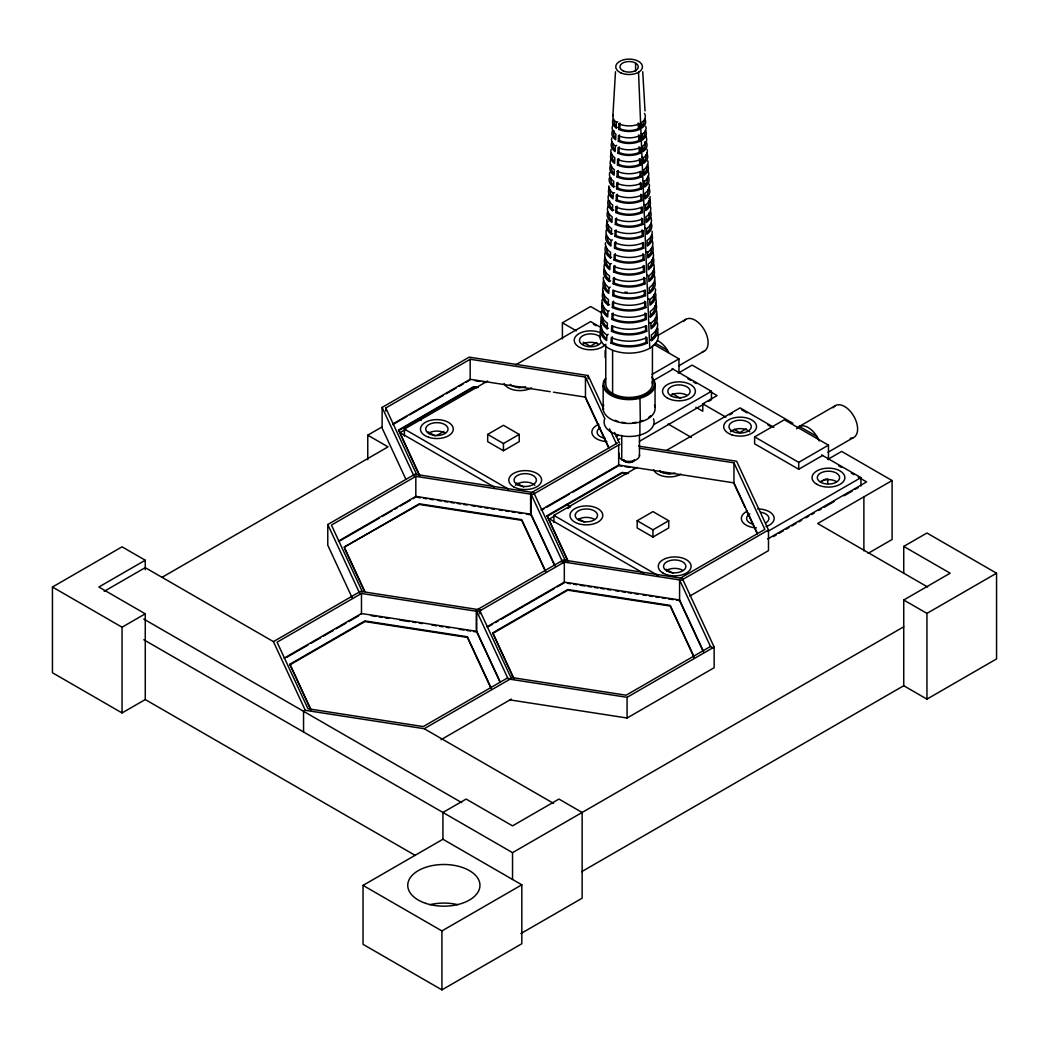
<?xml version="1.0" encoding="UTF-8"?>
<svg xmlns="http://www.w3.org/2000/svg" width="1049" height="1049" viewBox="0 0 1049 1049"><rect width="100%" height="100%" fill="white"/><g stroke="black" fill="none" stroke-linecap="round" stroke-linejoin="round"><path stroke-width="1.5" d="M611.069 343.154L611.279 337.555A28.493 16.456 0 0 0 646.945 337.555L647.141 343.154A28.808 16.64 0 0 1 611.069 343.154L612.118 342.394A27.143 15.669 0 0 0 646.092 342.394L647.141 343.154M611.501 331.274L611.698 325.688A27.812 16.063 0 0 0 646.512 325.688L646.722 331.274A28.126 16.246 0 0 1 611.501 331.274L612.537 330.527A26.461 15.276 0 0 0 645.673 330.527L646.722 331.274M646.289 319.394L645.253 318.647L645.043 313.061L646.092 313.808L646.289 319.394A27.458 15.853 0 0 1 611.921 319.394L612.131 313.808L613.167 313.061M612.354 307.527L612.55 301.942A26.448 15.276 0 0 0 645.659 301.942L645.869 307.527A26.776 15.46 0 0 1 612.354 307.527L613.39 306.78A25.11 14.489 0 0 0 644.82 306.78L645.869 307.527M612.773 295.648L612.97 290.062A25.779 14.883 0 0 0 645.24 290.062L645.437 295.648A26.094 15.066 0 0 1 612.773 295.648L613.822 294.9A24.429 14.096 0 0 0 644.401 294.9L645.437 295.648M613.206 283.781L613.403 278.182L614.452 277.434L614.242 283.02L613.206 283.781A25.412 14.673 0 0 0 645.017 283.781L644.82 278.182L643.771 277.434L643.968 283.02L645.017 283.781M613.626 271.901L613.822 266.315L614.871 265.567L614.675 271.153L613.626 271.901A24.73 14.28 0 0 0 644.584 271.901L644.388 266.315L643.339 265.567L643.548 271.153L644.584 271.901M614.058 260.021L614.255 254.435A23.734 13.703 0 0 0 643.968 254.435L644.165 260.021A24.048 13.886 0 0 1 614.058 260.021L615.094 259.273A22.383 12.929 0 0 0 643.116 259.273L644.165 260.021M614.478 248.154L614.675 242.568L615.724 241.808L615.527 247.394L614.478 248.154A23.38 13.493 0 0 0 643.732 248.154L643.535 242.568A23.052 13.309 0 0 1 614.675 242.568M614.898 236.274L615.107 230.688L616.143 229.941L615.947 235.527L614.898 236.274A22.698 13.099 0 0 0 643.312 236.274L643.116 230.688L642.067 229.941L642.263 235.527L643.312 236.274M615.33 224.407L615.527 218.808L616.576 218.061L616.379 223.647L615.33 224.407A22.016 12.706 0 0 0 642.893 224.407L642.683 218.808A21.701 12.522 0 0 1 615.527 218.808M615.75 212.527L615.96 206.941L616.996 206.194L616.799 211.78L615.75 212.527A21.334 12.313 0 0 0 642.46 212.527L642.263 206.941A21.019 12.129 0 0 1 615.96 206.941M616.183 200.647L616.379 195.062L617.428 194.314L617.218 199.9L616.183 200.647A20.652 11.919 0 0 0 642.04 200.647L641.831 195.062L640.795 194.314L640.991 199.9L642.04 200.647M616.602 188.781L616.799 183.195L617.848 182.434L617.651 188.02L616.602 188.781A19.97 11.539 0 0 0 641.608 188.781L641.411 183.195A19.656 11.342 0 0 1 616.799 183.195M617.035 176.901L617.232 171.315L618.281 170.567L618.071 176.153L617.035 176.901A19.302 11.146 0 0 0 641.188 176.901L640.991 171.315A18.974 10.949 0 0 1 617.232 171.315M617.455 165.034L617.651 159.435L618.7 158.687L618.504 164.273L617.455 165.034A18.62 10.752 0 0 0 640.755 165.034L640.559 159.435L639.51 158.687L639.72 164.273L640.755 165.034M617.887 153.154L618.084 147.568A17.61 10.175 0 0 0 640.139 147.568L640.336 153.154A17.938 10.359 0 0 1 617.887 153.154L618.923 152.407A16.273 9.389 0 0 0 639.287 152.407L640.336 153.154M639.903 141.274L638.867 140.527L638.671 134.941L639.706 135.688L639.903 141.274A17.256 9.966 0 0 1 618.307 141.274L618.504 135.688L619.553 134.941M618.726 129.407L618.936 123.821L619.972 123.061L619.775 128.647L618.726 129.407A16.574 9.572 0 0 0 639.484 129.407L639.287 123.821L638.238 123.061L638.435 128.647L639.484 129.407M612.118 342.394L612.314 336.808M612.537 330.527L612.695 326.331M611.921 319.394L612.97 318.647L613.114 314.451M613.39 306.78L613.599 301.181M613.822 294.9L613.967 290.704M615.094 259.273L615.291 253.688M618.923 152.407L619.133 146.808M618.307 141.274L619.356 140.527L619.5 136.331M601.654 320.338A28.493 16.456 0 0 0 606.886 335.024L606.637 340.584A28.808 16.64 0 0 1 601.339 325.728M608.472 328.167L607.161 328.77L607.423 323.21A27.812 16.063 0 0 1 601.549 311.002M602.218 299.476A27.13 15.669 0 0 0 607.948 311.396L607.699 316.955A27.458 15.853 0 0 1 602.651 302.807M609.535 304.538L608.223 305.141L608.472 299.581A26.448 15.276 0 0 1 603.319 286.613M603.411 277.342A25.779 14.883 0 0 0 609.01 287.767L608.761 293.327A26.094 15.066 0 0 1 603.673 280.529M610.584 280.909L609.285 281.512L609.535 275.953A25.097 14.489 0 0 1 604.644 263.653M605.312 252.166A24.415 14.096 0 0 0 610.072 264.138L609.823 269.698A24.73 14.28 0 0 1 604.998 257.569M611.646 257.28L610.348 257.884L610.597 252.324A23.734 13.703 0 0 1 605.443 242.725M606.637 229.207A23.052 13.309 0 0 0 611.134 240.509L610.885 246.069A23.38 13.493 0 0 1 606.322 234.609M612.708 233.652L611.41 234.255L611.659 228.695A22.37 12.916 0 0 1 606.794 219.647M613.77 210.023L612.472 210.626L612.721 205.066A21.019 12.129 0 0 1 608.63 194.76M608.774 185.909A20.337 11.736 0 0 0 613.245 193.252L612.996 198.812A20.652 11.919 0 0 1 609.626 187.391M614.832 186.394L613.534 186.997L613.783 181.438A19.656 11.342 0 0 1 609.731 172.429M611.737 137.917A17.61 10.175 0 0 0 615.37 145.995L615.12 151.554A17.938 10.359 0 0 1 612.183 141.641M617.481 127.322L616.183 127.926L616.432 122.366A16.259 9.389 0 0 1 613.088 114.918M612.891 115.81L615.488 71.725M415.247 855.42L145.26 699.552L122.051 712.94L52.45 672.75L52.45 587.02L122.051 546.831L145.26 560.232L145.26 569.686M405.858 479.236L382.124 428.097L382.124 407.418L469.191 357.145L588.135 375.542L603.739 409.149M385.783 411.064L385.783 407.982L470.175 359.256L585.46 377.089L604.683 418.499M145.26 560.232L98.855 587.02L145.26 613.809L145.26 699.552M367.766 459.724L367.766 435.165L381.849 427.035M562.408 338.866L562.408 322.79L590.626 306.505L601.746 312.917M392.811 423.953L470.175 379.292L550.24 391.683M104.218 591.321L145.234 567.64L273.422 641.634L305.285 710.304L424.229 728.714L553.597 803.39M392.811 424.596L406.881 416.479M409.7 414.853L443.452 395.368M446.271 393.742L456.105 388.064M458.924 386.438L463.147 384M465.953 382.374L468.772 380.748M419.18 475.013L398.594 429.998L473.61 386.688L478.41 387.435M398.594 430.641L473.61 387.33L476.81 387.828M404.403 436.096L404.403 429.08L487.641 381.023M515.859 364.737L590.626 321.571L601.864 328.049M405.622 429.382L399.997 432.634L494.131 486.985M162.202 577.238L388.025 446.861L367.766 435.165M596.75 342.525L590.246 346.275L583.283 342.249M436.83 435.479L443.884 431.401M52.45 587.02L122.051 627.21L145.26 613.809M327.773 524.526L414.84 474.253L533.784 492.65L565.66 561.32L478.58 611.593L359.637 593.196L327.773 524.526L327.773 545.205L352.176 597.812M657.775 335.536L685.797 319.355M487.68 434.417L503.454 425.304L519.229 434.417L519.229 441.642L503.454 450.755L487.68 441.642L487.68 434.417L503.454 443.517L519.229 434.417M338.46 541.074L415.824 496.413L531.109 514.246L555.131 566.014M339.863 540.904L379.253 518.167M382.072 516.541L391.906 510.85M394.726 509.237L397.532 507.611M400.351 505.985L410.198 500.294M413.004 498.668L415.824 497.056L415.824 476.364L331.432 525.09L362.325 591.649M545.074 570.59L521.733 520.304L419.259 504.451L344.242 547.119L419.259 503.808L521.733 519.661L545.755 571.43M652.045 374.401L678.965 358.85L678.965 373.378M678.559 365.944L703.774 351.376M653.422 380.512L673.078 369.169M678.218 373.142L692.143 365.104L792.913 423.285M273.422 641.634L360.489 591.361L481.268 610.046M617.691 442.875L530.61 493.148L562.972 562.867M620.011 444.212L532.931 494.485L413.988 476.089L382.124 407.418M653.593 424.714L711.445 391.316L711.445 399.735L708.613 401.361M695.854 407.235L702.791 411.247L702.791 403.839L717.083 395.578L710.147 391.579M639.484 441.275L704.39 403.799M284.109 658.182L361.472 613.521L476.757 631.354L500.098 681.64M541.31 509.696L618.674 465.022L733.959 482.868L757.286 533.154M286.928 657.198L308.026 645.017M310.832 643.391L320.679 637.713M323.498 636.087L333.346 630.41M336.152 628.784L346 623.093M348.806 621.467L358.653 615.789M541.31 510.339L544.169 508.686M546.935 507.087L569.45 494.092M572.256 492.466L618.674 465.664L621.873 466.162M310.478 709.242L289.891 664.227L364.908 620.916L467.382 636.769L491.404 688.537M568.361 562.225L547.08 515.728L622.096 472.417L628.508 473.414M289.891 664.869L364.908 621.559L467.382 637.412L491.404 689.18M547.08 516.37L622.096 473.06L626.909 473.807M553.898 522.402L553.898 515.4L637.136 467.343M666.758 450.231L740.122 407.877L773.834 427.336M553.715 516.501L549.492 518.94L643.627 573.292M567.797 508.372L570.617 506.746L566.552 504.399M729.724 414.893L732.32 413.385M746.245 428.831L739.742 432.581L734.182 429.369M476.259 629.348L476.259 610.256L563.339 559.982L682.283 578.392L714.146 647.063L714.146 667.741L627.079 718.014L509.748 699.867M305.285 710.304L303.554 711.314L303.554 731.992M796.729 428.831A18.371 10.608 60 0 1 798.866 426.694L835.292 405.675M637.176 520.724L652.95 511.61L668.724 520.724L668.724 527.962L652.95 537.062L637.176 527.962L637.176 520.724L652.95 529.837L668.724 520.724M486.959 626.804L564.323 582.143L679.595 599.976L703.63 651.744M488.362 626.633L492.624 624.168M495.39 622.568L498.249 620.929M501.029 619.33L554.475 588.463M557.229 586.876L564.323 582.785L564.323 562.094L562.002 560.756M513.328 677.864L492.728 632.849L567.745 589.538L670.219 605.391L694.254 657.159M492.728 633.491L567.745 590.181L670.219 606.034L694.254 657.802M822.573 455.476L798.709 469.257L754.624 443.806L754.624 436.895L798.709 462.347L828.461 445.169L828.461 459.698M828.054 452.25L853.27 437.695M827.713 459.449L841.639 451.411L892.096 480.547L892.096 539.501L868.113 553.347M822.573 480.848L826.114 478.803M507.65 677.877L423.245 726.59L307.973 708.757L277.08 642.198L361.472 593.485L361.472 614.163M680.447 578.104L764.839 529.378L733.959 462.819L639.484 448.211M424.229 728.714L511.309 678.441L478.947 608.708M638.579 446.113L736.634 461.272L768.497 529.942L681.43 580.215L560.651 561.53M767.816 531.384L860.941 477.623L860.941 486.041M767.698 538.976L866.579 481.897L858.252 477.085M773.467 536.537L776.286 534.911M779.105 533.285L783.341 530.833M786.16 529.207L788.979 527.581M791.811 525.955L796.034 523.503M798.866 521.878L801.685 520.252M805.92 517.813L808.74 516.174M811.559 514.548L814.378 512.922M818.613 510.47L821.433 508.844M824.252 507.218L834.125 501.514M844.012 495.81L852.47 490.932M855.289 489.293L858.108 487.667M441.078 739.663L511.309 699.119M689.862 596.042L768.497 550.633L768.497 529.942M892.096 480.547L817.682 523.517L927.644 587.007M712.809 647.836L710.488 646.499L626.096 695.212L510.811 677.379M476.259 610.256L508.136 678.926L627.079 697.323L714.146 647.063M903.74 573.213L903.74 546.411L926.949 533.023L996.55 573.213L996.55 658.942L926.949 699.132L903.74 685.731L581.644 871.693M363.033 885.382L442.927 839.252L521.812 884.805L521.812 943.746L441.917 989.876L363.033 944.323L363.033 885.382L441.917 930.935L521.812 884.805M903.74 685.731L903.74 600.002L950.145 573.213L903.74 546.411M143.792 639.759L512.541 852.653L903.74 626.791M903.74 600.002L926.949 613.39L996.55 573.213M520.894 933.558L582.143 898.193L582.143 812.464L558.947 799.063L512.541 825.865L466.136 799.063L442.927 812.464L442.927 839.252M754.624 436.895L784.377 419.77L828.461 445.169M616.432 122.366L617.73 121.763M615.37 145.995L616.668 145.391M613.245 193.252L614.557 192.649M611.134 240.509L612.432 239.906M610.072 264.138L611.37 263.535M609.01 287.767L610.308 287.164M607.948 311.396L609.246 310.792M606.886 335.024L608.184 334.421M798.866 426.694L800.217 426.091A18.371 10.608 60 0 1 816.909 436.463L818.168 438.692A18.371 10.608 60 0 1 819.23 441M553.439 392.182L585.46 397.125L608.8 447.425M474.974 380.682L479.786 381.43M482.986 381.915L486.185 382.413M516.606 387.12L519.806 387.619M625.073 466.661L629.872 467.408M633.085 467.906L636.284 468.392M660.306 472.116L663.506 472.601M666.705 473.099L669.905 473.597M417.214 497.265L420.623 497.79M423.639 498.262L427.035 498.786M430.064 499.258L433.434 499.77M438.102 500.491L441.445 501.016M444.527 501.488L447.844 501.999M450.965 502.484L454.256 502.996M457.39 503.481L460.655 503.992M463.815 504.477L467.054 504.975M471.853 505.723L475.079 506.221M478.265 506.706L481.504 507.218M484.677 507.703L487.929 508.201M491.076 508.686L494.354 509.198M499.088 509.932L502.392 510.443M505.487 510.915L508.831 511.44M511.899 511.912L515.256 512.437M518.298 512.909L521.681 513.433M526.31 514.141L531.332 514.915M567.312 583.244L570.722 583.769M573.737 584.241L577.12 584.765M580.163 585.237L584.988 585.985M588.201 586.483L591.531 586.994M594.639 587.479L597.943 587.991M601.064 588.463L604.342 588.974M607.489 589.459L610.754 589.971M615.527 590.705L618.753 591.203M621.965 591.702L625.178 592.2M628.364 592.685L631.603 593.196M634.763 593.682L638.028 594.193M642.775 594.914L646.066 595.426M649.174 595.911L652.504 596.422M655.586 596.907L658.929 597.419M661.985 597.891L665.354 598.415M668.397 598.887L673.196 599.622M676.395 600.12L679.818 600.657M371.084 615.645L375.883 616.392M378.925 616.864L382.282 617.389M385.363 617.861L388.694 618.372M399.826 620.09L409.503 621.598M412.69 622.083L415.915 622.582M419.115 623.08L422.327 623.578M431.926 625.06L436.79 625.82M439.924 626.305L443.229 626.804M446.336 627.289L449.654 627.8M459.292 629.295L464.117 630.043M467.146 630.515L470.542 631.039M473.558 631.498L476.98 632.036M641.018 133.577L642.316 134.18L642.565 139.74L641.267 139.137A15.591 8.995 0 0 0 644.624 132.646M642.08 157.206L643.378 157.809L643.627 163.369A18.62 10.752 0 0 0 646.669 153.075M643.142 180.834L644.44 181.438L644.689 186.997A19.97 11.539 0 0 0 647.954 175.957M644.191 204.463L645.502 205.066L645.751 210.626A21.334 12.313 0 0 0 648.951 198.405M645.253 228.092L646.551 228.695L646.813 234.255A22.698 13.099 0 0 0 651.232 223.135M646.315 251.721L647.613 252.324L647.862 257.884A24.048 13.886 0 0 0 652.557 246.095M647.377 275.349L648.675 275.953L648.925 281.512A25.412 14.673 0 0 0 653.881 269.055M648.151 292.723L649.462 293.327A26.094 15.066 0 0 0 654.537 280.529M648.439 298.978L649.737 299.581L649.987 305.141A26.776 15.46 0 0 0 655.638 293.392M649.213 316.352L650.524 316.955A27.458 15.853 0 0 0 655.559 302.807M649.501 322.607L650.8 323.21L651.049 328.77A28.126 16.246 0 0 0 656.215 314.267M650.275 339.981L651.573 340.584A28.808 16.64 0 0 0 657.657 327.931M655.297 343.22L667.413 350.156L668.672 352.385M799.404 426.458L816.909 436.463M654.17 344.57L678.965 358.85M672.107 368.605L711.445 391.316M821.603 454.912L860.941 477.623M593.406 324.18L596.173 325.78M687.934 378.755L690.714 380.354M693.481 381.954L696.261 383.567M741.512 409.687L747.058 412.886M767.881 424.911L770.661 426.51M838.82 465.861L841.6 467.474M851.316 473.073L854.083 474.686M562.408 322.79L576.334 330.828M702.791 403.839L725.829 417.135M672.278 393.624L680.591 398.436M668.095 423.993L691.357 437.433M625.283 461.678L621.742 459.646L621.742 435.414M418.341 418.826L421.121 420.439M428.149 431.9L435.165 435.951M516.659 482.999L523.687 487.064M579.035 519.019L584.647 522.258M666.063 569.253L673.078 573.305M404.403 429.08L508.359 489.096M553.898 515.4L657.854 575.416M143.792 619.08L461.704 802.616M618.071 176.153A17.623 10.175 0 0 0 640.139 176.153L641.188 176.901M617.651 188.02A18.305 10.569 0 0 0 640.572 188.02L641.608 188.781M616.799 211.78A19.669 11.355 0 0 0 641.411 211.78L642.46 212.527M616.379 223.647A20.351 11.749 0 0 0 641.844 223.647L642.893 224.407M615.527 247.394A21.701 12.536 0 0 0 642.696 247.394L643.732 248.154M744.934 507.165L733.959 483.51L733.959 462.819M746.311 510.129L757.286 533.797M614.583 432.529L619.33 442.757M609.482 428.857L616.353 443.648M710.488 646.499L679.595 579.94L679.595 600.618L702.935 650.904M586.142 399.249L608.8 448.067M547.08 515.728L568.361 561.582M530.61 513.826L554.449 565.175M398.594 429.998L419.875 475.853M492.728 632.849L514.01 678.703M385.783 407.982L416.676 474.541M476.259 630.947L499.403 680.801M344.242 547.119L364.829 591.492M344.924 549.23L364.147 590.653M289.891 664.227L311.173 710.081M639.956 397.047L640.323 421.986M642.735 71.725L645.03 110.919M649.462 293.327L649.213 287.767A25.779 14.883 0 0 0 654.235 275.126M650.524 316.955L650.275 311.396A27.13 15.669 0 0 0 655.258 297.405M651.573 340.584L651.324 335.024A28.493 16.456 0 0 0 657.343 322.515M638.539 72.263L649.737 348.216M639.09 146.808L639.287 152.407M639.995 171.957L640.139 176.153M640.362 182.434L640.572 188.02M641.267 207.584L641.411 211.78M641.647 218.061L641.844 223.647M642.539 243.211L642.696 247.394M642.919 253.688L643.116 259.273M644.243 290.704L644.401 294.9M644.624 301.181L644.82 306.78M645.528 326.331L645.673 330.527M645.896 336.808L646.092 342.394M926.949 613.39L926.949 699.132M863.878 496.846L863.878 550.869M827.713 478.75L827.713 483.563M798.709 462.347L798.709 469.257M655.048 383.541L655.048 407.353M652.95 529.837L652.95 537.062M652.439 345.829L652.439 383.934M639.89 435.073L639.89 421.462A25.006 14.437 0 0 0 643.129 420.387M639.457 435.073L639.457 456.066M635.589 63.071L635.589 71.24M627.079 697.323L627.079 718.014M618.674 444.986L618.674 465.022M612.603 350.589L612.603 393.467M605.771 344.242L605.771 383.934A23.34 13.48 0 0 0 630.934 397.374A23.34 13.48 0 0 0 652.163 381.823M605.129 350.589L605.129 357.499M603.175 385.691L603.175 409.516M588.135 375.542L588.135 378.728M585.46 377.089L585.46 397.768M531.109 494.197L531.109 514.889M530.61 494.735L530.61 512.24M512.541 852.653L512.541 879.442M503.454 443.517L503.454 450.755M479.918 610.82L479.918 613.901M476.757 611.318L476.757 631.996M470.175 359.256L470.175 379.935M441.917 930.935L441.917 989.876M122.051 627.21L122.051 712.94M430.051 904.658A36.099 20.836 0 0 1 457.666 904.658M833.168 407.812A18.371 10.608 60 0 1 853.991 416.532A18.371 10.608 60 0 1 850.267 438.285M578.484 519.255A11.159 6.438 0 0 1 594.259 519.255M666.823 570.25A11.159 6.438 0 0 1 682.597 570.25M675.018 473.02A11.159 6.438 0 0 1 659.782 470.66M760.656 512.214A11.159 6.438 0 0 1 765.665 522.992M752.199 524.015A11.159 6.438 0 0 1 749.878 513.879M730.458 431.821A11.159 6.438 0 0 1 749.786 431.821M820.567 481.491A11.159 6.438 0 0 1 836.341 481.491M681.037 474.135A16.404 9.467 0 0 1 653.593 469.886M757.771 508.962A16.404 9.467 0 0 1 773.611 515.99A16.404 9.467 0 0 1 765.98 526.637M756.342 527.87A16.404 9.467 0 0 1 742.351 521.681A16.404 9.467 0 0 1 746.167 511.742M657.382 340.545A18.371 10.608 60 0 1 667.413 350.156M683.673 321.492A18.371 10.608 60 0 1 703.84 329.124A18.371 10.608 60 0 1 702.345 351.835M428.989 432.949A11.159 6.438 0 0 1 444.763 432.949M515.544 485.267A11.159 6.438 0 0 1 534.872 485.267M525.523 386.701A11.159 6.438 0 0 1 510.286 384.354M617.94 435.348A11.159 6.438 0 0 1 616.169 436.686M605.391 438.351A11.159 6.438 0 0 1 600.382 427.572M582.733 344.177A11.159 6.438 0 0 1 598.52 344.177M601.405 341.987A11.159 6.438 0 0 1 585.054 345.895A11.159 6.438 0 0 1 582.733 335.759A11.159 6.438 0 0 1 600.29 337.096M671.072 395.171A11.159 6.438 0 0 1 686.846 395.171M531.541 387.828A16.404 9.467 0 0 1 504.097 383.58M619.88 438.823A16.404 9.467 0 0 1 617.677 439.885M606.846 441.563A16.404 9.467 0 0 1 592.423 434.574A16.404 9.467 0 0 1 598.861 424.36M604.84 345.055A16.404 9.467 0 0 1 581.605 348.229A16.404 9.467 0 0 1 577.475 334.657A16.404 9.467 0 0 1 601.182 333.071M644.44 113.384A16.259 9.389 0 0 1 641.791 122.366L642.04 127.926A16.574 9.572 0 0 0 644.742 118.76M639.287 123.821A16.259 9.389 0 0 1 618.936 123.821M616.183 127.926A16.574 9.572 0 0 1 613.468 118.76M643.942 121.107A14.909 8.602 0 0 1 642.316 125.932M638.435 128.647A14.909 8.602 0 0 1 619.775 128.647M615.907 125.932A14.909 8.602 0 0 1 614.268 121.107M656.254 330.173A27.143 15.669 0 0 1 652.373 338.25M605.837 338.25A27.143 15.669 0 0 1 601.969 330.173M645.804 126.418A16.941 9.782 0 0 1 642.316 134.18M639.706 135.688A16.941 9.782 0 0 1 618.504 135.688M613.127 124.818A16.941 9.782 0 0 0 615.894 134.18L615.645 139.74A17.256 9.966 0 0 1 612.826 130.207M645.384 130.207A17.256 9.966 0 0 1 642.565 139.74M638.867 140.527A15.591 8.995 0 0 1 619.356 140.527M615.304 137.694A15.591 8.995 0 0 1 614.176 130.941M656.661 311.002A27.812 16.063 0 0 1 650.8 323.21M607.174 328.77A28.126 16.246 0 0 1 601.234 316.418M655.494 317.467A26.461 15.276 0 0 1 651.993 326.278M606.217 326.278A26.461 15.276 0 0 1 602.716 317.467M645.725 136.265A17.61 10.175 0 0 1 642.84 145.995L643.089 151.554A17.938 10.359 0 0 0 646.027 141.641M644.453 141.956A16.273 9.389 0 0 1 643.325 149.64M614.884 149.64A16.273 9.389 0 0 1 613.075 143.503M646.092 313.808A27.13 15.669 0 0 1 612.131 313.808M654.825 305.915A25.779 14.883 0 0 1 651.403 314.516M645.253 318.647A25.779 14.883 0 0 1 612.97 318.647M606.807 314.516A25.779 14.883 0 0 1 603.398 305.915M647.141 149.43A18.292 10.569 0 0 1 643.378 157.809M640.559 159.435A18.292 10.569 0 0 1 617.651 159.435M611.069 149.43A18.292 10.569 0 0 0 614.845 157.809L614.596 163.369A18.62 10.752 0 0 1 611.541 153.075M645.817 155.003A16.941 9.782 0 0 1 643.916 161.402M639.72 164.273A16.941 9.782 0 0 1 618.504 164.273M614.294 161.402A16.941 9.782 0 0 1 612.406 155.003M655.481 288.881A26.448 15.276 0 0 1 649.737 299.581M608.223 305.141A26.776 15.46 0 0 1 603.306 291.334M654.143 294.376A25.11 14.489 0 0 1 650.813 302.741M607.397 302.741A25.11 14.489 0 0 1 604.08 294.376M647.81 160.93A18.974 10.949 0 0 1 643.902 169.623L644.152 175.183A19.302 11.146 0 0 0 647.312 164.523M611.213 159.133A18.974 10.949 0 0 0 614.308 169.623L614.058 175.183A19.302 11.146 0 0 1 610.911 164.523M646.486 166.503A17.623 10.175 0 0 1 644.519 173.164M613.704 173.164A17.623 10.175 0 0 1 611.737 166.503M653.461 282.837A24.429 14.096 0 0 1 650.236 290.979M607.987 290.979A24.429 14.096 0 0 1 604.749 282.837M647.653 170.581A19.656 11.342 0 0 1 644.44 181.438M613.534 186.997A19.97 11.539 0 0 1 609.417 177.845M647.154 178.002A18.305 10.569 0 0 1 643.391 186.394M613.101 184.912A18.305 10.569 0 0 1 611.069 178.002M653.566 263.653A25.097 14.489 0 0 1 648.675 275.953M644.82 278.182A25.097 14.489 0 0 1 613.403 278.182M609.285 281.512A25.412 14.673 0 0 1 604.342 269.055M652.78 271.298A23.747 13.703 0 0 1 649.646 279.218M643.968 283.02A23.747 13.703 0 0 1 614.242 283.02M608.577 279.218A23.747 13.703 0 0 1 605.43 271.298M649.147 183.929A20.337 11.736 0 0 1 644.965 193.252L645.214 198.812A20.652 11.919 0 0 0 648.597 187.391M641.831 195.062A20.337 11.736 0 0 1 616.379 195.062M647.823 189.502A18.987 10.962 0 0 1 645.699 196.674M640.991 199.9A18.987 10.962 0 0 1 617.218 199.9M612.511 196.674A18.987 10.962 0 0 1 610.387 189.502M652.898 252.166A24.415 14.096 0 0 1 648.151 264.138L648.4 269.698A24.73 14.28 0 0 0 653.212 257.569M644.388 266.315A24.415 14.096 0 0 1 613.822 266.315M652.111 259.759A23.065 13.322 0 0 1 649.056 267.456M643.548 271.153A23.065 13.322 0 0 1 614.675 271.153M609.167 267.456A23.065 13.322 0 0 1 606.112 259.759M650.065 196.569A21.019 12.129 0 0 1 645.502 205.066M612.472 210.626A21.334 12.313 0 0 1 608.315 200.162M648.492 201.015A19.669 11.355 0 0 1 646.302 208.436M611.921 208.436A19.669 11.355 0 0 1 609.718 201.015M652.242 240.693A23.734 13.703 0 0 1 647.613 252.324M610.348 257.884A24.048 13.886 0 0 1 605.666 246.095M651.429 248.22A22.383 12.929 0 0 1 648.466 255.681M609.744 255.681A22.383 12.929 0 0 1 606.781 248.22M650.249 206.247A21.701 12.522 0 0 1 646.027 216.881L646.276 222.44A22.016 12.706 0 0 0 650.564 211.649M607.961 206.247A21.701 12.522 0 0 0 612.183 216.881L611.934 222.44A22.016 12.706 0 0 1 607.646 211.649M649.161 212.514A20.351 11.749 0 0 1 646.892 220.198M611.318 220.198A20.351 11.749 0 0 1 608.761 214.494M652.098 231.186A23.052 13.309 0 0 1 647.089 240.509L647.338 246.069A23.38 13.493 0 0 0 651.888 234.609M650.747 236.681A21.701 12.536 0 0 1 647.876 243.919M610.334 243.919A21.701 12.536 0 0 1 607.463 236.681M650.918 217.733A22.37 12.916 0 0 1 646.551 228.695M643.116 230.688A22.37 12.916 0 0 1 615.107 230.688M611.41 234.255A22.698 13.099 0 0 1 608 221.247M650.078 225.142A21.019 12.142 0 0 1 647.285 232.157M642.263 235.527A21.019 12.142 0 0 1 615.947 235.527M610.924 232.157A21.019 12.142 0 0 1 608.145 225.142M657.618 332.717A29.175 16.836 0 0 1 629.112 353.146A29.175 16.836 0 0 1 600.605 332.717M627.302 292.33A24.101 13.912 0 0 1 624.902 292.16M651.665 377.155A26.002 15.014 0 0 1 630.973 399.59A26.002 15.014 0 0 1 604.932 379.095M652.57 378.663A25.176 14.529 0 0 1 629.033 398.463A25.176 14.529 0 0 1 605.706 378.584M654.471 405.137A26.002 15.014 0 0 1 629.033 423.442A26.002 15.014 0 0 1 603.778 405.045M650.721 415.692A25.006 14.437 0 0 1 648.61 417.476M636.402 422.236A25.006 14.437 0 0 1 632.757 422.721M625.309 422.708A25.006 14.437 0 0 1 621.664 422.209M618.189 421.423A25.006 14.437 0 0 1 614.963 420.334M653.501 418.879A25.006 14.437 0 0 1 629.033 436.476A25.006 14.437 0 0 1 604.749 418.787M634.225 459.947A5.179 2.99 0 0 1 629.112 462.465A5.415 3.134 0 0 1 623.762 459.96M623.985 459.947A5.179 2.99 0 0 0 629.112 462.465A5.415 3.134 0 0 0 634.461 459.96M639.457 454.715A10.424 6.019 0 0 1 627.945 461.363A10.424 6.019 0 0 1 619.277 453.404M425.815 903.386A36.099 20.836 0 0 0 479.957 885.33A36.099 20.836 0 0 0 425.815 867.287A36.099 20.836 0 0 0 425.815 903.386M578.484 519.95A11.159 6.438 0 0 0 597.156 517.065A11.159 6.438 0 0 0 583.493 509.171A11.159 6.438 0 0 0 578.484 519.95M666.823 570.944A11.159 6.438 0 0 0 685.482 568.06A11.159 6.438 0 0 0 671.819 560.166A11.159 6.438 0 0 0 666.823 570.944M732.228 431.178A11.159 6.438 0 0 0 750.9 428.294A11.159 6.438 0 0 0 737.237 420.413A11.159 6.438 0 0 0 732.228 431.178M820.567 482.186A11.159 6.438 0 0 0 839.226 479.288A11.159 6.438 0 0 0 825.563 471.407A11.159 6.438 0 0 0 820.567 482.186M578.169 523.595A16.404 9.467 0 0 0 602.782 515.4A16.404 9.467 0 0 0 578.169 507.192A16.404 9.467 0 0 0 578.169 523.595M663.099 573.095A16.404 9.467 0 0 0 690.557 568.846A16.404 9.467 0 0 0 670.455 557.242A16.404 9.467 0 0 0 663.099 573.095M731.914 434.837A16.404 9.467 0 0 0 756.526 426.628A16.404 9.467 0 0 0 731.914 418.433A16.404 9.467 0 0 0 731.914 434.837M816.856 484.323A16.404 9.467 0 0 0 844.301 480.075A16.404 9.467 0 0 0 824.212 468.483A16.404 9.467 0 0 0 816.856 484.323M428.989 433.643A11.159 6.438 0 0 0 447.661 430.746A11.159 6.438 0 0 0 433.998 422.865A11.159 6.438 0 0 0 428.989 433.643M517.327 484.638A11.159 6.438 0 0 0 535.987 481.753A11.159 6.438 0 0 0 522.323 473.86A11.159 6.438 0 0 0 517.327 484.638M671.072 395.866A11.159 6.438 0 0 0 689.731 392.982A11.159 6.438 0 0 0 676.067 385.101A11.159 6.438 0 0 0 671.072 395.866M428.674 437.289A16.404 9.467 0 0 0 453.286 429.08A16.404 9.467 0 0 0 428.674 420.885A16.404 9.467 0 0 0 428.674 437.289M513.604 486.775A16.404 9.467 0 0 0 541.061 482.527A16.404 9.467 0 0 0 520.96 470.935A16.404 9.467 0 0 0 513.604 486.775M667.361 398.017A16.404 9.467 0 0 0 694.805 393.768A16.404 9.467 0 0 0 674.717 382.164A16.404 9.467 0 0 0 667.361 398.017M620.72 72.801A13.335 7.697 0 0 0 642.276 68.028A13.335 7.697 0 0 0 624.325 59.636A13.335 7.697 0 0 0 620.72 72.801M623.172 70.847A9.166 5.297 0 0 0 638.12 67.779A9.166 5.297 0 0 0 626.03 61.839A9.166 5.297 0 0 0 623.172 70.847"/></g></svg>
